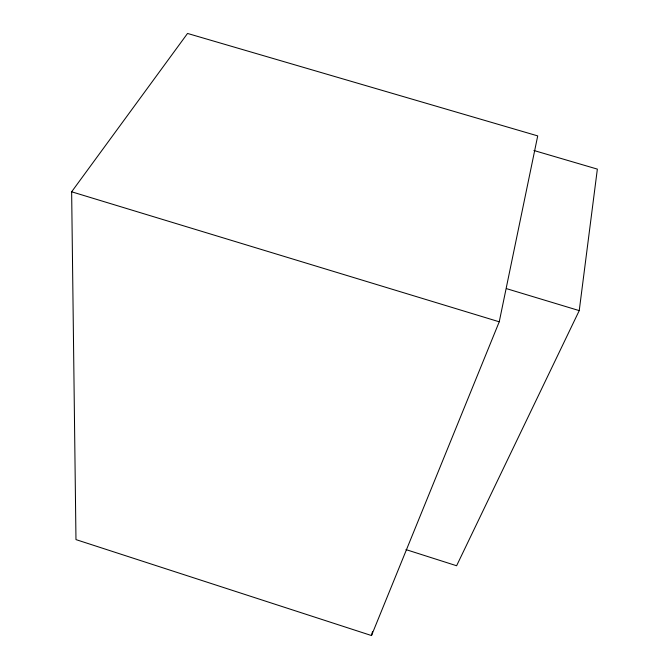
<?xml version="1.0" encoding="UTF-8"?>
<svg xmlns="http://www.w3.org/2000/svg" width="669" height="669" viewBox="0 0 669 669"><rect width="100%" height="100%" fill="white"/><g stroke="black" fill="none" stroke-linecap="round" stroke-linejoin="round"><path stroke-width="1" d="M405.974 549.6L456.609 565.748L579.237 310.617L597.358 169.115L533.912 150.5M499.241 321.797L537.717 135.899L187.537 33.45L71.642 191.794L75.973 539.607L371.504 635.55L499.241 321.797L71.642 191.794M371.504 635.55L372.533 631.503M506.466 288.64L579.237 310.617"/></g></svg>
